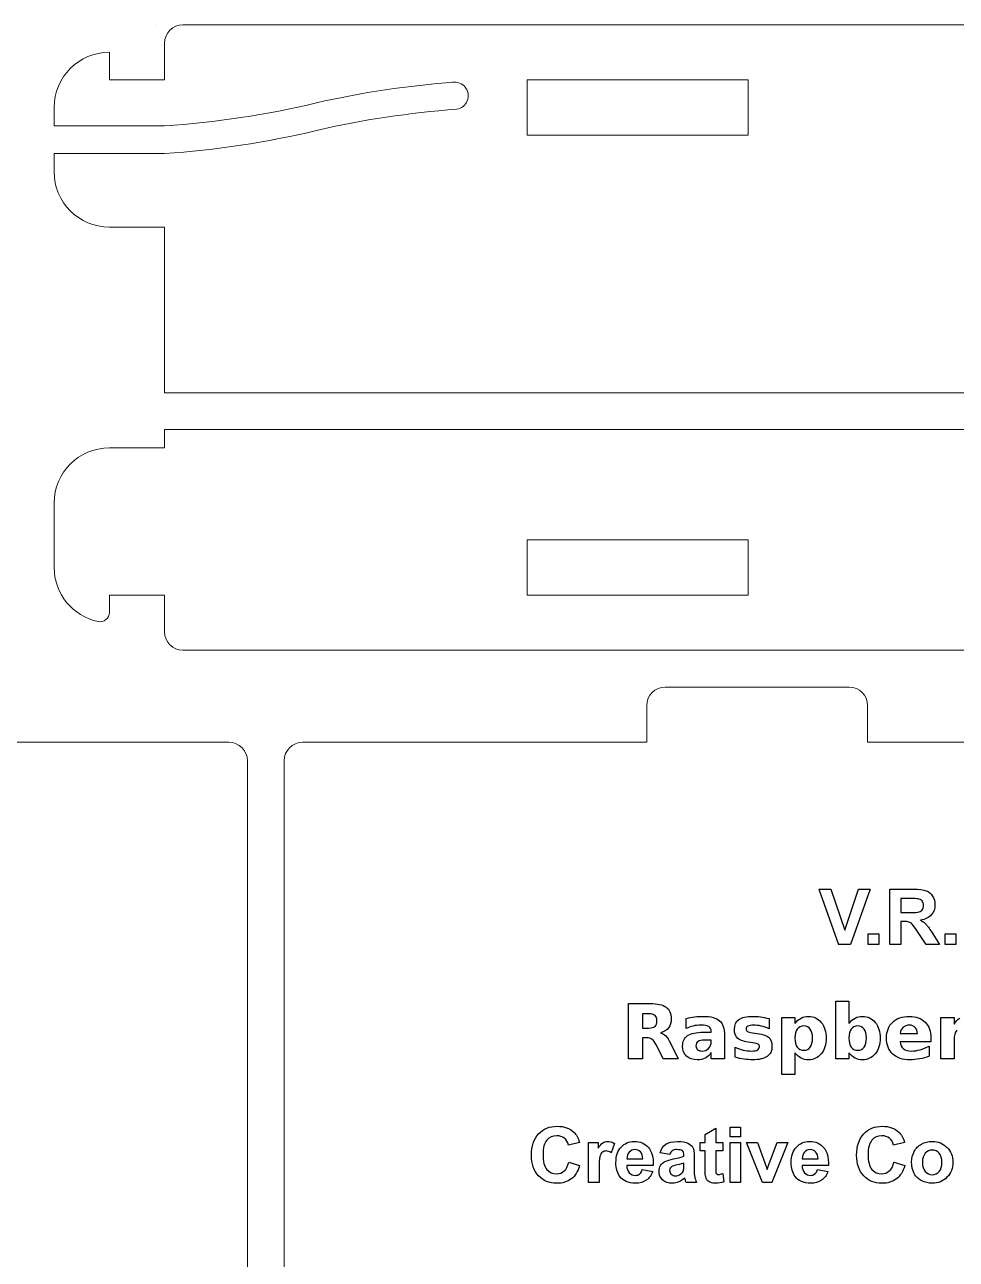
# Model space of a CAD drawing. Header units: millimetres. Extents: x 0 to 173, y 0 to 134.
# Drawn here: x 73.3 to 123.9, y 67.1 to 134.2 of the extents above; entities that cross this region are included whole.
import ezdxf

# ---------------------------------------------------------------- set-up
doc = ezdxf.new("R2010")
doc.units = ezdxf.units.MM
doc.layers.get('0').update_dxf_attribs({"lineweight": 13})
doc.layers.add('text', color=2, linetype='Continuous')

msp = doc.modelspace()

# ---------------------------------------------------------------- linework, layer by layer
for p, q in [((80.4, 134.2), (80.4, 134.2)), ((165.3, 134.2), (81.9, 134.2)), ((80.9, 131.2), (80.9, 133.2)), ((77.9, 131.2), (77.9, 132.7)), ((77.9, 131.2), (80.9, 131.2)), ((112.6, 131.2), (100.6, 131.2)), ((100.6, 131.2), (100.6, 128.2)), ((112.6, 128.2), (112.6, 131.2)), ((74.9, 129.7), (74.9, 128.7)), ((74.9, 128.7), (80.9, 128.7)), ((100.6, 128.2), (112.6, 128.2)), ((74.9, 127.2), (80.9, 127.2)), ((74.9, 127.2), (74.9, 126.2)), ((77.9, 123.2), (80.9, 123.2)), ((80.9, 114.2), (80.9, 123.2)), ((140.2, 114.2), (80.9, 114.2)), ((80.9, 111.2), (80.9, 112.2)), ((80.9, 112.2), (140.2, 112.2)), ((77.9, 111.2), (80.9, 111.2)), ((74.9, 108.2), (74.9, 104.7)), ((112.6, 106.2), (100.6, 106.2)), ((100.6, 106.2), (100.6, 103.2)), ((112.6, 103.2), (112.6, 106.2)), ((77.9, 103.2), (77.9, 103.2)), ((77.9, 103.2), (77.9, 102.251)), ((77.9, 103.2), (80.9, 103.2)), ((80.9, 101.2), (80.9, 103.2)), ((100.6, 103.2), (112.6, 103.2)), ((81.9, 100.2), (165.3, 100.2)), ((118.1, 98.2), (108.1, 98.2)), ((107.1, 97.2), (107.1, 95.2)), ((119.1, 95.2), (119.1, 97.2)), ((84.4, 95.2), (65.7, 95.2)), ((107.1, 95.2), (88.4, 95.2)), ((141.1, 95.2), (119.1, 95.2)), ((85.4, 40), (85.4, 94.2)), ((87.4, 94.2), (87.4, 40))]:
    msp.add_line(p, q)
for centre, radius, start, end in [((81.9, 133.2), 1, 90, 180), ((77.9, 129.7), 3, 90, 180), ((100.319, 81.213), 50, 94.1979, 102.9071), ((96.658, 130.338), 0.742, 278.5192, 98.52208), ((77.561, 178.588), 50, 273.82923, 283.40206), ((100.427, 79.738), 50, 94.19648, 103.03483), ((77.561, 177.088), 50, 273.82923, 283.40206), ((77.9, 126.2), 3, 180, 270), ((77.9, 108.2), 3, 90, 180), ((77.9, 104.7), 3, 180, 258.49057), ((77.4, 102.251), 0.5, 258.6283, 0.00008), ((81.9, 101.2), 1, 180, 270), ((108.1, 97.2), 1, 90, 180), ((118.1, 97.2), 1, 0, 90), ((84.4, 94.2), 1, 0, 90), ((88.4, 94.2), 1, 90, 180)]:
    msp.add_arc(centre, radius, start, end)
at = {"layer": 'text'}
for p, q in [((116.445, 87.213), (117.101, 87.213)), ((116.445, 87.213), (117.517, 84.213)), ((117.101, 87.213), (117.861, 84.993)), ((117.861, 84.993), (118.595, 87.213)), ((119.238, 87.213), (118.164, 84.213)), ((118.595, 87.213), (119.238, 87.213)), ((120.305, 84.213), (120.305, 87.213)), ((120.305, 87.213), (121.58, 87.213)), ((121.384, 86.705), (120.911, 86.705)), ((120.911, 86.705), (120.911, 85.944)), ((120.911, 85.944), (121.359, 85.944)), ((121.033, 85.465), (120.911, 85.465)), ((120.911, 85.465), (120.911, 84.213)), ((119.136, 84.213), (119.136, 84.788)), ((119.136, 84.788), (119.711, 84.788)), ((119.711, 84.788), (119.711, 84.213)), ((122.278, 84.213), (121.84, 84.865)), ((122.636, 84.798), (123.002, 84.213)), ((123.316, 84.213), (123.316, 84.788)), ((123.316, 84.788), (123.891, 84.788)), ((123.891, 84.788), (123.891, 84.213)), ((118.164, 84.213), (117.517, 84.213)), ((119.711, 84.213), (119.136, 84.213)), ((120.911, 84.213), (120.305, 84.213)), ((123.002, 84.213), (122.278, 84.213)), ((123.891, 84.213), (123.316, 84.213)), ((106.1, 78), (106.1, 81)), ((106.1, 81), (107.282, 81)), ((117.364, 78), (117.364, 81.127)), ((117.364, 81.127), (118.084, 81.127)), ((118.084, 81.127), (118.084, 79.921)), ((107.2, 80.44), (106.874, 80.44)), ((106.874, 80.44), (106.874, 79.67)), ((109.244, 79.642), (109.244, 80.19)), ((113.752, 80.18), (113.752, 79.634)), ((114.432, 77.144), (114.432, 80.251)), ((114.432, 80.251), (115.152, 80.251)), ((115.152, 80.251), (115.152, 79.921)), ((123.074, 78), (123.074, 80.251)), ((123.074, 80.251), (123.793, 80.251)), ((123.793, 80.251), (123.793, 79.881)), ((106.874, 79.67), (107.2, 79.67)), ((110.174, 79.441), (110.599, 79.441)), ((110.599, 79.441), (110.599, 79.497)), ((111.324, 79.284), (111.324, 78)), ((112.842, 79.417), (112.969, 79.398)), ((120.869, 79.371), (121.803, 79.371)), ((106.874, 79.135), (106.874, 78)), ((107.093, 79.135), (106.874, 79.135)), ((107.985, 78), (107.62, 78.746)), ((108.389, 78.852), (108.809, 78)), ((110.599, 79.013), (110.225, 79.013)), ((110.599, 78.93), (110.599, 79.013)), ((111.896, 78.082), (111.896, 78.629)), ((112.854, 78.868), (112.727, 78.884)), ((122.542, 78.926), (120.861, 78.926)), ((122.436, 78.691), (122.436, 78.136)), ((122.542, 79.131), (122.542, 78.926)), ((123.793, 79.037), (123.793, 78)), ((106.874, 78), (106.1, 78)), ((108.809, 78), (107.985, 78)), ((110.599, 78), (110.599, 78.334)), ((111.324, 78), (110.599, 78)), ((115.152, 78.326), (115.152, 77.144)), ((118.084, 78), (117.364, 78)), ((118.084, 78.326), (118.084, 78)), ((123.793, 78), (123.074, 78)), ((115.152, 77.144), (114.432, 77.144)), ((110.269, 73.886), (110.846, 74.221)), ((110.269, 73.454), (110.269, 73.886)), ((110.846, 74.221), (110.846, 73.454)), ((111.625, 73.748), (111.625, 74.281)), ((111.625, 74.281), (112.199, 74.281)), ((112.199, 74.281), (112.199, 73.748)), ((103.442, 73.454), (102.842, 73.311)), ((103.932, 71.281), (103.932, 73.454)), ((103.932, 73.454), (104.465, 73.454)), ((104.465, 73.454), (104.465, 73.145)), ((105.339, 73.395), (105.161, 72.893)), ((110.004, 72.995), (110.004, 73.454)), ((110.004, 73.454), (110.269, 73.454)), ((110.846, 73.454), (111.238, 73.454)), ((111.238, 73.454), (111.238, 72.995)), ((112.199, 73.748), (111.625, 73.748)), ((111.625, 71.281), (111.625, 73.454)), ((111.625, 73.454), (112.199, 73.454)), ((112.199, 73.454), (112.199, 71.281)), ((113.385, 71.281), (112.509, 73.454)), ((112.509, 73.454), (113.113, 73.454)), ((113.113, 73.454), (113.522, 72.345)), ((113.762, 72.345), (114.175, 73.454)), ((114.766, 73.454), (113.903, 71.281)), ((114.175, 73.454), (114.766, 73.454)), ((121.105, 73.454), (120.505, 73.311)), ((106.022, 72.554), (106.882, 72.554)), ((108.346, 72.791), (107.824, 72.885)), ((109.115, 72.699), (109.115, 72.756)), ((109.68, 72.666), (109.674, 71.995)), ((110.269, 72.995), (110.004, 72.995)), ((110.269, 72.048), (110.269, 72.995)), ((111.238, 72.995), (110.846, 72.995)), ((110.846, 72.995), (110.846, 72.119)), ((115.545, 72.554), (116.405, 72.554)), ((102.863, 72.384), (103.449, 72.197)), ((104.506, 71.952), (104.506, 71.281)), ((107.453, 72.201), (106.012, 72.201)), ((106.849, 71.972), (107.422, 71.876)), ((109.115, 72.21), (109.115, 72.324)), ((113.522, 72.345), (113.641, 71.975)), ((116.976, 72.201), (115.535, 72.201)), ((116.372, 71.972), (116.945, 71.876)), ((120.526, 72.384), (121.113, 72.197)), ((104.506, 71.281), (103.932, 71.281)), ((109.805, 71.281), (109.236, 71.281)), ((111.236, 71.763), (111.286, 71.317)), ((112.199, 71.281), (111.625, 71.281)), ((113.903, 71.281), (113.385, 71.281))]:
    msp.add_line(p, q, dxfattribs=at)
for points in [[(121.826, 86.695), (121.776, 86.702), (121.629, 86.705), (121.384, 86.705)], [(121.58, 87.213), (121.901, 87.213), (122.133, 87.186), (122.279, 87.132)], [(122.054, 86.577), (122, 86.639), (121.924, 86.679), (121.826, 86.695)], [(122.134, 86.333), (122.134, 86.433), (122.108, 86.515), (122.054, 86.577)], [(122.279, 87.132), (122.424, 87.078), (122.54, 86.982), (122.628, 86.844)], [(122.628, 86.844), (122.715, 86.707), (122.759, 86.549), (122.759, 86.371)], [(121.359, 85.944), (121.65, 85.944), (121.831, 85.956), (121.903, 85.981)], [(121.903, 85.981), (121.976, 86.005), (122.032, 86.047), (122.073, 86.108)], [(122.073, 86.108), (122.114, 86.168), (122.134, 86.243), (122.134, 86.333)], [(122.759, 86.371), (122.759, 86.147), (122.692, 85.961), (122.56, 85.814)], [(121.339, 85.431), (121.275, 85.454), (121.173, 85.465), (121.033, 85.465)], [(121.521, 85.307), (121.463, 85.367), (121.403, 85.409), (121.339, 85.431)], [(121.84, 84.865), (121.684, 85.099), (121.578, 85.246), (121.521, 85.307)], [(122.56, 85.814), (122.428, 85.667), (122.23, 85.575), (121.967, 85.537)], [(121.967, 85.537), (122.098, 85.46), (122.206, 85.376), (122.291, 85.285)], [(122.291, 85.285), (122.377, 85.193), (122.491, 85.031), (122.636, 84.798)], [(107.282, 81), (107.677, 81), (107.967, 80.934), (108.151, 80.801)], [(108.151, 80.801), (108.335, 80.668), (108.427, 80.459), (108.427, 80.172)], [(107.548, 80.351), (107.478, 80.41), (107.362, 80.44), (107.2, 80.44)], [(107.653, 80.058), (107.653, 80.194), (107.618, 80.292), (107.548, 80.351)], [(107.548, 79.76), (107.618, 79.821), (107.653, 79.92), (107.653, 80.058)], [(108.427, 80.172), (108.427, 79.974), (108.379, 79.811), (108.284, 79.684)], [(109.244, 80.19), (109.398, 80.228), (109.553, 80.256), (109.708, 80.276)], [(109.708, 80.276), (109.864, 80.295), (110.019, 80.305), (110.174, 80.305)], [(110.174, 80.305), (110.58, 80.305), (110.874, 80.225), (111.054, 80.065)], [(111.054, 80.065), (111.234, 79.905), (111.324, 79.645), (111.324, 79.284)], [(111.861, 79.602), (111.861, 79.84), (111.943, 80.017), (112.106, 80.132)], [(112.106, 80.132), (112.27, 80.247), (112.52, 80.305), (112.858, 80.305)], [(112.858, 80.305), (112.991, 80.305), (113.13, 80.295), (113.276, 80.275)], [(113.276, 80.275), (113.422, 80.255), (113.58, 80.223), (113.752, 80.18)], [(115.152, 79.921), (115.251, 80.052), (115.36, 80.149), (115.481, 80.212)], [(115.481, 80.212), (115.602, 80.274), (115.74, 80.305), (115.897, 80.305)], [(115.897, 80.305), (116.174, 80.305), (116.402, 80.195), (116.58, 79.975)], [(116.58, 79.975), (116.758, 79.754), (116.847, 79.47), (116.847, 79.123)], [(118.084, 79.921), (118.183, 80.052), (118.292, 80.149), (118.413, 80.212)], [(118.413, 80.212), (118.534, 80.274), (118.672, 80.305), (118.829, 80.305)], [(118.829, 80.305), (119.106, 80.305), (119.334, 80.195), (119.512, 79.975)], [(119.512, 79.975), (119.69, 79.754), (119.779, 79.47), (119.779, 79.123)], [(120.127, 79.123), (120.127, 79.49), (120.238, 79.779), (120.46, 79.989)], [(120.46, 79.989), (120.681, 80.2), (120.987, 80.305), (121.375, 80.305)], [(121.375, 80.305), (121.729, 80.305), (122.012, 80.199), (122.224, 79.985)], [(122.224, 79.985), (122.436, 79.772), (122.542, 79.488), (122.542, 79.131)], [(123.793, 79.881), (123.886, 80.028), (123.992, 80.136), (124.112, 80.204)], [(107.2, 79.67), (107.362, 79.67), (107.478, 79.7), (107.548, 79.76)], [(108.284, 79.684), (108.188, 79.557), (108.043, 79.463), (107.851, 79.403)], [(107.851, 79.403), (107.956, 79.379), (108.051, 79.324), (108.135, 79.239)], [(108.135, 79.239), (108.219, 79.154), (108.303, 79.025), (108.389, 78.852)], [(109.047, 78.675), (109.047, 78.939), (109.138, 79.133), (109.32, 79.256)], [(109.614, 79.78), (109.481, 79.75), (109.358, 79.703), (109.244, 79.642)], [(109.32, 79.256), (109.501, 79.379), (109.786, 79.441), (110.174, 79.441)], [(110.044, 79.827), (109.89, 79.827), (109.746, 79.811), (109.614, 79.78)], [(110.464, 79.747), (110.374, 79.8), (110.234, 79.827), (110.044, 79.827)], [(110.599, 79.497), (110.599, 79.611), (110.554, 79.695), (110.464, 79.747)], [(112.054, 79.107), (111.926, 79.216), (111.861, 79.381), (111.861, 79.602)], [(112.595, 79.775), (112.529, 79.741), (112.496, 79.688), (112.496, 79.617)], [(112.496, 79.617), (112.496, 79.56), (112.521, 79.516), (112.571, 79.485)], [(112.571, 79.485), (112.622, 79.454), (112.712, 79.432), (112.842, 79.417)], [(112.9, 79.827), (112.763, 79.827), (112.662, 79.81), (112.595, 79.775)], [(113.306, 79.778), (113.163, 79.811), (113.027, 79.827), (112.9, 79.827)], [(112.969, 79.398), (113.337, 79.352), (113.585, 79.275), (113.712, 79.167)], [(113.752, 79.634), (113.598, 79.698), (113.449, 79.746), (113.306, 79.778)], [(115.275, 79.613), (115.193, 79.499), (115.152, 79.336), (115.152, 79.123)], [(115.629, 79.782), (115.476, 79.782), (115.357, 79.726), (115.275, 79.613)], [(115.982, 79.614), (115.901, 79.726), (115.783, 79.782), (115.629, 79.782)], [(116.104, 79.123), (116.104, 79.338), (116.063, 79.501), (115.982, 79.614)], [(118.207, 79.613), (118.125, 79.499), (118.084, 79.336), (118.084, 79.123)], [(118.562, 79.782), (118.408, 79.782), (118.289, 79.726), (118.207, 79.613)], [(118.914, 79.614), (118.833, 79.726), (118.715, 79.782), (118.562, 79.782)], [(119.036, 79.123), (119.036, 79.338), (118.995, 79.501), (118.914, 79.614)], [(121.032, 79.709), (120.944, 79.631), (120.89, 79.518), (120.869, 79.371)], [(121.371, 79.827), (121.232, 79.827), (121.119, 79.787), (121.032, 79.709)], [(121.684, 79.701), (121.604, 79.785), (121.5, 79.827), (121.371, 79.827)], [(121.803, 79.371), (121.803, 79.507), (121.763, 79.617), (121.684, 79.701)], [(123.943, 79.546), (123.843, 79.428), (123.793, 79.258), (123.793, 79.037)], [(107.395, 79.053), (107.32, 79.108), (107.219, 79.135), (107.093, 79.135)], [(107.62, 78.746), (107.546, 78.896), (107.471, 78.998), (107.395, 79.053)], [(109.265, 78.146), (109.12, 78.282), (109.047, 78.458), (109.047, 78.675)], [(109.886, 78.936), (109.811, 78.885), (109.773, 78.81), (109.773, 78.711)], [(109.773, 78.711), (109.773, 78.62), (109.803, 78.549), (109.864, 78.497)], [(110.225, 79.013), (110.075, 79.013), (109.962, 78.987), (109.886, 78.936)], [(110.118, 78.42), (110.254, 78.42), (110.368, 78.469), (110.46, 78.566)], [(110.46, 78.566), (110.553, 78.663), (110.599, 78.784), (110.599, 78.93)], [(111.896, 78.629), (112.039, 78.559), (112.186, 78.507), (112.336, 78.472)], [(112.727, 78.884), (112.407, 78.924), (112.183, 78.999), (112.054, 79.107)], [(113.146, 78.795), (113.097, 78.826), (113, 78.851), (112.854, 78.868)], [(113.113, 78.478), (113.184, 78.517), (113.22, 78.575), (113.22, 78.651)], [(113.22, 78.651), (113.22, 78.715), (113.195, 78.763), (113.146, 78.795)], [(113.903, 78.663), (113.903, 78.423), (113.814, 78.243), (113.637, 78.122)], [(113.712, 79.167), (113.839, 79.06), (113.903, 78.892), (113.903, 78.663)], [(115.152, 79.123), (115.152, 78.91), (115.193, 78.747), (115.275, 78.634)], [(115.275, 78.634), (115.357, 78.521), (115.476, 78.464), (115.629, 78.464)], [(115.629, 78.464), (115.783, 78.464), (115.901, 78.521), (115.982, 78.633)], [(115.982, 78.633), (116.063, 78.746), (116.104, 78.909), (116.104, 79.123)], [(116.847, 79.123), (116.847, 78.776), (116.758, 78.493), (116.58, 78.272)], [(118.084, 79.123), (118.084, 78.91), (118.125, 78.747), (118.207, 78.634)], [(118.207, 78.634), (118.289, 78.521), (118.408, 78.464), (118.562, 78.464)], [(118.562, 78.464), (118.715, 78.464), (118.833, 78.521), (118.914, 78.633)], [(118.914, 78.633), (118.995, 78.746), (119.036, 78.909), (119.036, 79.123)], [(119.779, 79.123), (119.779, 78.776), (119.69, 78.493), (119.512, 78.272)], [(120.466, 78.252), (120.24, 78.459), (120.127, 78.75), (120.127, 79.123)], [(120.861, 78.926), (120.878, 78.758), (120.939, 78.631), (121.044, 78.547)], [(121.044, 78.547), (121.148, 78.462), (121.294, 78.42), (121.481, 78.42)], [(121.947, 78.487), (122.106, 78.532), (122.269, 78.6), (122.436, 78.691)], [(109.833, 77.942), (109.6, 77.942), (109.411, 78.01), (109.265, 78.146)], [(110.273, 78.035), (110.153, 77.973), (110.006, 77.942), (109.833, 77.942)], [(109.864, 78.497), (109.925, 78.446), (110.01, 78.42), (110.118, 78.42)], [(110.599, 78.334), (110.502, 78.197), (110.394, 78.098), (110.273, 78.035)], [(112.385, 77.977), (112.226, 78), (112.063, 78.036), (111.896, 78.082)], [(112.336, 78.472), (112.487, 78.437), (112.64, 78.42), (112.795, 78.42)], [(112.846, 77.942), (112.697, 77.942), (112.543, 77.953), (112.385, 77.977)], [(112.795, 78.42), (112.936, 78.42), (113.042, 78.439), (113.113, 78.478)], [(113.637, 78.122), (113.461, 78.002), (113.197, 77.942), (112.846, 77.942)], [(115.481, 78.035), (115.36, 78.098), (115.251, 78.194), (115.152, 78.326)], [(115.897, 77.942), (115.74, 77.942), (115.602, 77.973), (115.481, 78.035)], [(116.58, 78.272), (116.402, 78.052), (116.174, 77.942), (115.897, 77.942)], [(118.413, 78.035), (118.292, 78.098), (118.183, 78.194), (118.084, 78.326)], [(118.829, 77.942), (118.672, 77.942), (118.534, 77.973), (118.413, 78.035)], [(119.512, 78.272), (119.334, 78.052), (119.106, 77.942), (118.829, 77.942)], [(121.415, 77.942), (121.008, 77.942), (120.692, 78.045), (120.466, 78.252)], [(121.926, 77.991), (121.756, 77.958), (121.585, 77.942), (121.415, 77.942)], [(121.481, 78.42), (121.633, 78.42), (121.788, 78.442), (121.947, 78.487)], [(122.436, 78.136), (122.266, 78.072), (122.096, 78.024), (121.926, 77.991)], [(100.836, 72.754), (100.836, 73.253), (100.965, 73.641), (101.223, 73.917)], [(101.223, 73.917), (101.481, 74.194), (101.82, 74.332), (102.24, 74.332)], [(102.209, 73.814), (101.987, 73.814), (101.807, 73.734), (101.668, 73.575)], [(102.62, 73.679), (102.507, 73.769), (102.371, 73.814), (102.209, 73.814)], [(102.24, 74.332), (102.607, 74.332), (102.905, 74.223), (103.135, 74.006)], [(103.135, 74.006), (103.271, 73.878), (103.373, 73.694), (103.442, 73.454)], [(118.5, 72.754), (118.5, 73.253), (118.628, 73.641), (118.886, 73.917)], [(118.886, 73.917), (119.144, 74.194), (119.483, 74.332), (119.904, 74.332)], [(119.873, 73.814), (119.65, 73.814), (119.47, 73.734), (119.331, 73.575)], [(120.283, 73.679), (120.171, 73.769), (120.034, 73.814), (119.873, 73.814)], [(119.904, 74.332), (120.271, 74.332), (120.569, 74.223), (120.798, 74.006)], [(120.798, 74.006), (120.934, 73.878), (121.036, 73.694), (121.105, 73.454)], [(101.668, 73.575), (101.53, 73.415), (101.461, 73.157), (101.461, 72.799)], [(102.842, 73.311), (102.807, 73.466), (102.733, 73.589), (102.62, 73.679)], [(104.465, 73.145), (104.557, 73.291), (104.639, 73.387), (104.712, 73.433)], [(104.712, 73.433), (104.785, 73.48), (104.868, 73.503), (104.961, 73.503)], [(104.961, 73.503), (105.092, 73.503), (105.218, 73.467), (105.339, 73.395)], [(105.423, 72.351), (105.423, 72.711), (105.517, 72.993), (105.705, 73.197)], [(105.705, 73.197), (105.893, 73.401), (106.131, 73.503), (106.419, 73.503)], [(106.419, 73.503), (106.742, 73.503), (106.998, 73.396), (107.185, 73.183)], [(107.185, 73.183), (107.372, 72.969), (107.461, 72.642), (107.453, 72.201)], [(107.824, 72.885), (107.883, 73.095), (107.983, 73.251), (108.127, 73.352)], [(108.127, 73.352), (108.27, 73.452), (108.483, 73.503), (108.765, 73.503)], [(108.765, 73.503), (109.022, 73.503), (109.213, 73.472), (109.338, 73.412)], [(109.338, 73.412), (109.464, 73.351), (109.552, 73.274), (109.603, 73.181)], [(109.603, 73.181), (109.654, 73.087), (109.68, 72.916), (109.68, 72.666)], [(114.946, 72.351), (114.946, 72.711), (115.04, 72.993), (115.228, 73.197)], [(115.228, 73.197), (115.416, 73.401), (115.654, 73.503), (115.942, 73.503)], [(115.942, 73.503), (116.265, 73.503), (116.521, 73.396), (116.708, 73.183)], [(116.708, 73.183), (116.895, 72.969), (116.984, 72.642), (116.976, 72.201)], [(119.331, 73.575), (119.193, 73.415), (119.124, 73.157), (119.124, 72.799)], [(120.505, 73.311), (120.47, 73.466), (120.396, 73.589), (120.283, 73.679)], [(121.627, 72.953), (121.722, 73.131), (121.855, 73.267), (122.027, 73.362)], [(122.027, 73.362), (122.2, 73.456), (122.393, 73.503), (122.605, 73.503)], [(122.605, 73.503), (122.934, 73.503), (123.204, 73.396), (123.414, 73.183)], [(123.414, 73.183), (123.624, 72.969), (123.729, 72.699), (123.729, 72.373)], [(101.221, 71.638), (100.965, 71.91), (100.836, 72.282), (100.836, 72.754)], [(101.461, 72.799), (101.461, 72.42), (101.529, 72.149), (101.665, 71.989)], [(104.554, 72.68), (104.522, 72.564), (104.506, 72.322), (104.506, 71.952)], [(104.686, 72.921), (104.63, 72.876), (104.586, 72.796), (104.554, 72.68)], [(104.891, 72.987), (104.811, 72.987), (104.742, 72.965), (104.686, 72.921)], [(105.161, 72.893), (105.064, 72.956), (104.974, 72.987), (104.891, 72.987)], [(106.143, 72.926), (106.061, 72.834), (106.021, 72.71), (106.022, 72.554)], [(106.454, 73.063), (106.328, 73.063), (106.225, 73.017), (106.143, 72.926)], [(106.752, 72.933), (106.671, 73.019), (106.571, 73.063), (106.454, 73.063)], [(106.882, 72.554), (106.877, 72.72), (106.834, 72.846), (106.752, 72.933)], [(108.099, 72.424), (108.205, 72.475), (108.357, 72.519), (108.557, 72.557)], [(108.485, 73.003), (108.428, 72.963), (108.381, 72.892), (108.346, 72.791)], [(108.725, 73.063), (108.622, 73.063), (108.542, 73.043), (108.485, 73.003)], [(108.557, 72.557), (108.825, 72.608), (109.012, 72.655), (109.115, 72.699)], [(109.033, 72.992), (108.979, 73.039), (108.876, 73.063), (108.725, 73.063)], [(109.115, 72.756), (109.115, 72.867), (109.088, 72.945), (109.033, 72.992)], [(115.666, 72.926), (115.584, 72.834), (115.544, 72.71), (115.545, 72.554)], [(115.977, 73.063), (115.851, 73.063), (115.748, 73.017), (115.666, 72.926)], [(116.275, 72.933), (116.194, 73.019), (116.094, 73.063), (115.977, 73.063)], [(116.405, 72.554), (116.4, 72.72), (116.357, 72.846), (116.275, 72.933)], [(118.884, 71.638), (118.628, 71.91), (118.5, 72.282), (118.5, 72.754)], [(119.124, 72.799), (119.124, 72.42), (119.192, 72.149), (119.328, 71.989)], [(121.486, 72.398), (121.486, 72.589), (121.533, 72.774), (121.627, 72.953)], [(122.229, 72.862), (122.127, 72.748), (122.076, 72.583), (122.076, 72.367)], [(122.607, 73.034), (122.457, 73.034), (122.331, 72.977), (122.229, 72.862)], [(122.985, 72.862), (122.884, 72.977), (122.758, 73.034), (122.607, 73.034)], [(123.137, 72.371), (123.137, 72.584), (123.087, 72.748), (122.985, 72.862)], [(101.665, 71.989), (101.802, 71.828), (101.979, 71.747), (102.197, 71.747)], [(102.197, 71.747), (102.358, 71.747), (102.497, 71.798), (102.613, 71.901)], [(102.613, 71.901), (102.729, 72.003), (102.812, 72.164), (102.863, 72.384)], [(103.449, 72.197), (103.359, 71.87), (103.21, 71.627), (103, 71.468)], [(105.637, 71.602), (105.494, 71.8), (105.423, 72.049), (105.423, 72.351)], [(106.012, 72.201), (106.016, 72.031), (106.062, 71.898), (106.151, 71.803)], [(106.151, 71.803), (106.24, 71.709), (106.35, 71.661), (106.482, 71.661)], [(106.709, 71.735), (106.771, 71.784), (106.817, 71.863), (106.849, 71.972)], [(107.422, 71.876), (107.348, 71.666), (107.232, 71.506), (107.073, 71.396)], [(107.765, 71.874), (107.765, 71.997), (107.794, 72.106), (107.853, 72.202)], [(107.958, 71.414), (107.829, 71.535), (107.765, 71.689), (107.765, 71.874)], [(107.853, 72.202), (107.911, 72.299), (107.994, 72.372), (108.099, 72.424)], [(108.452, 72.136), (108.377, 72.083), (108.34, 72.015), (108.34, 71.933)], [(108.34, 71.933), (108.34, 71.853), (108.37, 71.783), (108.43, 71.725)], [(108.765, 72.236), (108.606, 72.202), (108.501, 72.169), (108.452, 72.136)], [(109.115, 72.324), (109.041, 72.3), (108.925, 72.27), (108.765, 72.236)], [(108.955, 71.739), (109.025, 71.791), (109.071, 71.854), (109.093, 71.929)], [(109.093, 71.929), (109.108, 71.978), (109.115, 72.072), (109.115, 72.21)], [(109.674, 71.995), (109.674, 71.804), (109.683, 71.663), (109.702, 71.572)], [(110.287, 71.643), (110.275, 71.71), (110.269, 71.845), (110.269, 72.048)], [(110.846, 72.119), (110.846, 71.942), (110.849, 71.839), (110.857, 71.81)], [(110.857, 71.81), (110.864, 71.78), (110.881, 71.756), (110.908, 71.737)], [(113.641, 71.975), (113.672, 72.068), (113.692, 72.131), (113.7, 72.161)], [(113.7, 72.161), (113.719, 72.222), (113.74, 72.283), (113.762, 72.345)], [(115.16, 71.602), (115.017, 71.8), (114.946, 72.049), (114.946, 72.351)], [(115.535, 72.201), (115.539, 72.031), (115.585, 71.898), (115.674, 71.803)], [(115.674, 71.803), (115.763, 71.709), (115.873, 71.661), (116.005, 71.661)], [(116.232, 71.735), (116.294, 71.784), (116.34, 71.863), (116.372, 71.972)], [(116.945, 71.876), (116.871, 71.666), (116.755, 71.506), (116.596, 71.396)], [(119.328, 71.989), (119.465, 71.828), (119.642, 71.747), (119.86, 71.747)], [(119.86, 71.747), (120.021, 71.747), (120.16, 71.798), (120.276, 71.901)], [(120.276, 71.901), (120.392, 72.003), (120.475, 72.164), (120.526, 72.384)], [(121.113, 72.197), (121.023, 71.87), (120.873, 71.627), (120.663, 71.468)], [(121.627, 71.763), (121.533, 71.937), (121.486, 72.148), (121.486, 72.398)], [(122.076, 72.367), (122.076, 72.152), (122.127, 71.986), (122.229, 71.872)], [(122.229, 71.872), (122.331, 71.757), (122.457, 71.7), (122.607, 71.7)], [(122.607, 71.7), (122.758, 71.7), (122.884, 71.757), (122.985, 71.872)], [(122.985, 71.872), (123.087, 71.986), (123.137, 72.153), (123.137, 72.371)], [(123.729, 72.373), (123.729, 72.045), (123.623, 71.772), (123.411, 71.556)], [(102.204, 71.23), (101.805, 71.23), (101.478, 71.366), (101.221, 71.638)], [(103, 71.468), (102.791, 71.309), (102.525, 71.23), (102.204, 71.23)], [(106.476, 71.232), (106.099, 71.232), (105.819, 71.355), (105.637, 71.602)], [(107.073, 71.396), (106.914, 71.286), (106.715, 71.232), (106.476, 71.232)], [(106.482, 71.661), (106.572, 71.661), (106.648, 71.686), (106.709, 71.735)], [(108.487, 71.232), (108.263, 71.232), (108.087, 71.292), (107.958, 71.414)], [(108.43, 71.725), (108.49, 71.666), (108.566, 71.637), (108.659, 71.637)], [(108.845, 71.303), (108.733, 71.255), (108.614, 71.232), (108.487, 71.232)], [(108.659, 71.637), (108.763, 71.637), (108.861, 71.671), (108.955, 71.739)], [(109.16, 71.518), (109.062, 71.423), (108.957, 71.351), (108.845, 71.303)], [(109.181, 71.451), (109.171, 71.485), (109.164, 71.507), (109.16, 71.518)], [(109.236, 71.281), (109.221, 71.319), (109.202, 71.376), (109.181, 71.451)], [(109.702, 71.572), (109.72, 71.482), (109.755, 71.384), (109.805, 71.281)], [(110.368, 71.419), (110.329, 71.474), (110.302, 71.549), (110.287, 71.643)], [(110.551, 71.284), (110.468, 71.319), (110.407, 71.364), (110.368, 71.419)], [(110.831, 71.232), (110.728, 71.232), (110.634, 71.249), (110.551, 71.284)], [(111.286, 71.317), (111.152, 71.26), (111, 71.232), (110.831, 71.232)], [(110.908, 71.737), (110.934, 71.718), (110.967, 71.708), (111.005, 71.708)], [(111.005, 71.708), (111.058, 71.708), (111.135, 71.727), (111.236, 71.763)], [(115.999, 71.232), (115.622, 71.232), (115.342, 71.355), (115.16, 71.602)], [(116.596, 71.396), (116.437, 71.286), (116.238, 71.232), (115.999, 71.232)], [(116.005, 71.661), (116.095, 71.661), (116.171, 71.686), (116.232, 71.735)], [(119.867, 71.23), (119.468, 71.23), (119.141, 71.366), (118.884, 71.638)], [(120.663, 71.468), (120.454, 71.309), (120.189, 71.23), (119.867, 71.23)], [(122.04, 71.367), (121.859, 71.457), (121.722, 71.589), (121.627, 71.763)], [(122.609, 71.232), (122.41, 71.232), (122.22, 71.277), (122.04, 71.367)], [(123.411, 71.556), (123.199, 71.34), (122.932, 71.232), (122.609, 71.232)]]:
    msp.add_open_spline(points, degree=3, dxfattribs=at)

doc.saveas('drawing.dxf')
